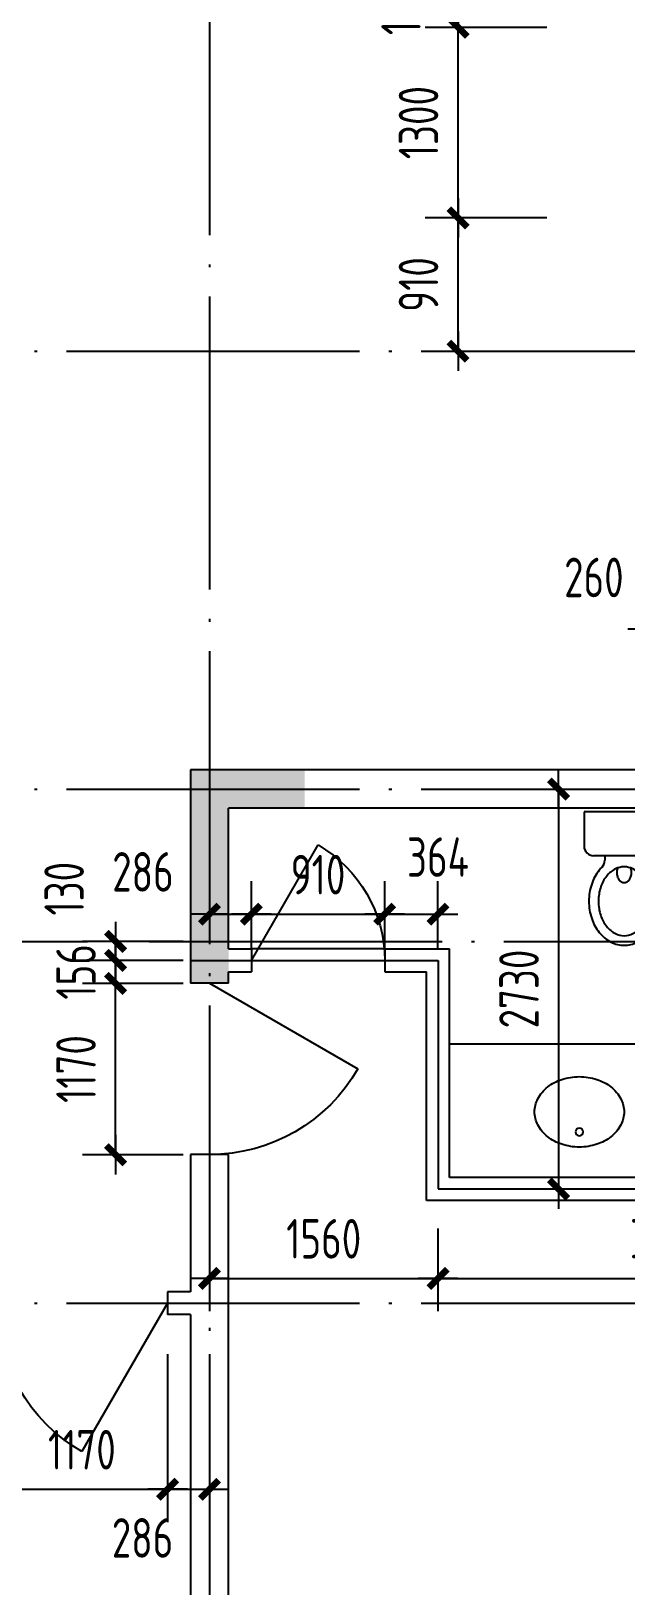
# Model space of a CAD drawing. Extents: x -726032 to 135930, y -151624 to 587044.
# Drawn here: x -587142 to -583081, y 553499 to 564114 of the extents above; entities that cross this region are included whole.
import ezdxf
from ezdxf.enums import TextEntityAlignment as Align

# ---------------------------------------------------------------- set-up
doc = ezdxf.new("R2010")
doc.units = 0
doc.header["$LTSCALE"] = 1000
doc.header["$MEASUREMENT"] = 0
doc.linetypes.add('DOTE', pattern=[2.42, 2, -0.2, 0.02, -0.2])
doc.layers.get('0').update_dxf_attribs({"linetype": 'CONTINUOUS'})
doc.layers.get('DEFPOINTS').update_dxf_attribs({"color": 1, "linetype": 'CONTINUOUS'})
for name, color, linetype in [('COLUMN', 170, 'CONTINUOUS'), ('DOTE', 8, 'DOTE'), ('GROUND', 45, 'CONTINUOUS'), ('LVTRY', 6, 'CONTINUOUS'), ('PUB_DIM', 245, 'CONTINUOUS'), ('WALL', 255, 'CONTINUOUS'), ('WINDOW', 155, 'CONTINUOUS'), ('WINDOW_TEXT', 7, 'CONTINUOUS')]:
    doc.layers.add(name, color=color, linetype=linetype)
doc.styles.add('DIM_FONT', font='isocp.shx', dxfattribs={"width": 0.8})
doc.styles.add('SIMPLEX', font='SIMPLEX.SHX')
doc.dimstyles.new('DIMA', dxfattribs={"dimtxt": 300, "dimasz": 1, "dimexe": 250, "dimexo": 300, "dimgap": 150, "dimtad": 1, "dimdec": 0, "dimzin": 0, "dimdsep": 46, "dimtxsty": 'DIM_FONT', "dimcen": 0.09, "dimse1": 1, "dimclrt": 142, "dimadec": 0, "dimazin": 0, "dimtfac": 1, "dimtdec": 0, "dimtix": 1, "dimtmove": 2, "dimatfit": 3, "dimfxl": 1, "dimtolj": 1, "dimtzin": 0, "dimarcsym": 0})
doc.dimstyles.new('DIMB', dxfattribs={"dimtxt": 300, "dimasz": 1, "dimexe": 250, "dimexo": 300, "dimgap": 150, "dimtad": 1, "dimdec": 0, "dimzin": 0, "dimdsep": 46, "dimtxsty": 'DIM_FONT', "dimcen": 0.09, "dimse2": 1, "dimclrt": 142, "dimadec": 0, "dimazin": 0, "dimtfac": 1, "dimtdec": 0, "dimtix": 1, "dimtmove": 2, "dimatfit": 3, "dimfxl": 1, "dimtolj": 1, "dimtzin": 0, "dimarcsym": 0})
doc.dimstyles.new('DIMN', dxfattribs={"dimtxt": 300, "dimasz": 1, "dimexe": 250, "dimexo": 300, "dimgap": 150, "dimtad": 1, "dimdec": 0, "dimzin": 0, "dimdsep": 46, "dimtxsty": 'DIM_FONT', "dimcen": 0.09, "dimclrt": 142, "dimadec": 0, "dimazin": 0, "dimtfac": 1, "dimtdec": 0, "dimtix": 1, "dimtmove": 2, "dimatfit": 3, "dimfxl": 1, "dimtolj": 1, "dimtzin": 0, "dimarcsym": 0})

# ---------------------------------------------------------------- blocks, each defined once
blk = doc.blocks.new('_DIMX')
blk.add_line((-150, 0), (150, 0))
at = {"const_width": 50}
blk.add_lwpolyline([(-70, -70), (70, 70)], dxfattribs=at)
blk = doc.blocks.new('*D768')
at = {"layer": 'DEFPOINTS', "color": 0, "transparency": 16777216}
for p in [(-582934, 561221), (-582674, 561221), (-582674, 560033)]:
    blk.add_point(p, dxfattribs=at)
at = {"layer": 'PUB_DIM', "color": 0, "lineweight": -2, "transparency": 16777216}
for p, q in [((-582934, 560951), (-582934, 559808)), ((-582935, 560033), (-582936, 560033)), ((-582934, 560033), (-582674, 560033)), ((-582673, 560033), (-582672, 560033))]:
    blk.add_line(p, q, dxfattribs=at)
at = {"layer": 'PUB_DIM', "color": 0, "lineweight": -2, "transparency": 16777216, "xscale": 0.9, "yscale": 0.9, "zscale": 0.9}
blk.add_blockref('_DIMX', (-582934, 560033), dxfattribs=at)
at = {"layer": 'PUB_DIM', "color": 0, "lineweight": -2, "transparency": 16777216, "xscale": 0.9, "yscale": 0.9, "zscale": 0.9, "rotation": 180}
blk.add_blockref('_DIMX', (-582674, 560033), dxfattribs=at)
at = {"layer": 'PUB_DIM', "color": 142, "transparency": 16777216, "insert": (-583300, 560384), "char_height": 270, "attachment_point": 5, "style": 'DIM_FONT'}
blk.add_mtext('\\A1;260', dxfattribs=at)
blk = doc.blocks.new('*D794')
at = {"layer": 'DEFPOINTS', "color": 0, "transparency": 16777216}
for p in [(-585924, 556469), (-584364, 556209), (-584364, 555599)]:
    blk.add_point(p, dxfattribs=at)
at = {"layer": 'PUB_DIM', "color": 0, "lineweight": -2, "transparency": 16777216}
for p, q in [((-585924, 556199), (-585924, 555374)), ((-584364, 555939), (-584364, 555374)), ((-585923, 555599), (-584365, 555599))]:
    blk.add_line(p, q, dxfattribs=at)
at = {"layer": 'PUB_DIM', "color": 0, "lineweight": -2, "transparency": 16777216, "xscale": 0.9, "yscale": 0.9, "zscale": 0.9, "rotation": 180}
blk.add_blockref('_DIMX', (-585924, 555599), dxfattribs=at)
at = {"layer": 'PUB_DIM', "color": 0, "lineweight": -2, "transparency": 16777216, "xscale": 0.9, "yscale": 0.9, "zscale": 0.9}
blk.add_blockref('_DIMX', (-584364, 555599), dxfattribs=at)
at = {"layer": 'PUB_DIM', "color": 142, "transparency": 16777216, "insert": (-585144, 555869), "char_height": 270, "attachment_point": 5, "style": 'DIM_FONT'}
blk.add_mtext('\\A1;1560', dxfattribs=at)
blk = doc.blocks.new('_LV5')
for p, q in [((210.1, 0), (-210.1, 0)), ((-210.1, 0), (-210.1, -180)), ((210.1, -180), (210.1, 0)), ((160.1, -230), (-160.1, -230)), ((-101.4, -230), (-101.4, -254.3)), ((101.4, -230), (101.4, -254.1))]:
    blk.add_line(p, q)
blk.add_lwpolyline([(-135.1, -469.4, 0.080312), (-123, -544.2, 0.089014), (-91.8, -601.5, 0.104918), (-45.6, -639.3, 0.119812), (0.1, -650.4, 0.119812), (45.8, -639.3, 0.104918), (92, -601.5, 0.089014), (123.2, -544.2, 0.080312), (135.3, -469.4, 0.080312), (123.2, -394.6, 0.089014), (92, -337.3, 0.104918), (45.8, -299.5, 0.119812), (0.1, -288.4, 0.119812), (-45.6, -299.5, 0.104918), (-91.8, -337.3, 0.089014), (-123, -394.6, 0.080312)], format="xyb", close=True)
for points in [[(-38.7, -318.5, 0.073567), (-35.6, -339.5, 0.084454), (-27.4, -356, 0.10642), (-14.1, -367.8, 0.129709), (0, -371.5, 0.129709), (14.1, -367.8, 0.10642), (27.4, -356, 0.084454), (35.6, -339.5, 0.073567), (38.7, -318.5, 0.073567), (35.6, -297.5, 0.014016), (34.7, -294.6, 0.10642)], [(-34.7, -294.7, 0.013578), (-35.6, -297.5, 0.073567), (-38.7, -318.5, 0.073567)]]:
    blk.add_lwpolyline(points, format="xyb")
for centre, radius, start, end in [((-160.1, -180), 50, 180, 270), ((160.1, -180), 50, 270, 0), ((52.2, -452.8), 234.6, 141.28635, 161.63333), ((20.4, -427.3), 193.8, 134.81437, 141.28635), ((-151.4, -254.3), 50, 314.81437, 0), ((151.4, -254.1), 50, 180, 225.25549), ((-20.2, -427.3), 193.8, 38.71365, 45.25549), ((-52, -452.8), 234.6, 18.36667, 38.71365), ((102.3, -469.4), 287.4, 161.63333, 180), ((-102.1, -469.4), 287.4, 0, 18.36667), ((102.3, -469.4), 287.4, 180, 198.36667), ((-102.1, -469.4), 287.4, 341.63333, 0), ((52.2, -486), 234.6, 198.36667, 218.71365), ((-52, -486), 234.6, 321.28635, 341.63333), ((20.4, -511.6), 193.8, 218.71365, 242.67141), ((-20.2, -511.6), 193.8, 297.32859, 321.28635), ((0.1, -550.8), 149.6, 242.67141, 270), ((0.1, -550.8), 149.6, 270, 297.32859)]:
    blk.add_arc(centre, radius, start, end)
blk = doc.blocks.new('_LV4')
blk.add_lwpolyline([(0, -520, 0.078966), (92.3, -505.3, 0.088152), (166.2, -465.8, 0.105269), (218.1, -403.4, 0.121685), (235, -335, 0.121685), (218.1, -266.6, 0.105269), (166.2, -204.2, 0.088152), (92.3, -164.7, 0.078966), (0, -150, 0.078966), (-92.3, -164.7, 0.088152), (-166.2, -204.2, 0.105269), (-218.1, -266.6, 0.121685), (-235, -335, 0.121685), (-218.1, -403.4, 0.105269), (-166.2, -465.8, 0.088152), (-92.3, -505.3, 0.078966)], format="xyb", close=True)
blk.add_circle((0, -230), 20)
blk = doc.blocks.new('*D2001')
at = {"layer": 'DEFPOINTS', "color": 0, "transparency": 16777216}
for p in [(-584227, 564139), (-583350, 564139), (-583350, 562839)]:
    blk.add_point(p, dxfattribs=at)
at = {"layer": 'PUB_DIM', "color": 0, "lineweight": -2, "transparency": 16777216}
for p, q in [((-583620, 564139), (-584452, 564139)), ((-584227, 562840), (-584227, 564139))]:
    blk.add_line(p, q, dxfattribs=at)
at = {"layer": 'PUB_DIM', "color": 0, "lineweight": -2, "transparency": 16777216, "xscale": 0.9, "yscale": 0.9, "zscale": 0.9}
for p, rotation in [((-584227, 564139), 90), ((-584227, 562839), 270)]:
    blk.add_blockref('_DIMX', p, dxfattribs=dict(at, rotation=rotation))
at = {"layer": 'PUB_DIM', "color": 142, "transparency": 16777216, "insert": (-584497, 563489), "char_height": 270, "attachment_point": 5, "rotation": 90, "style": 'DIM_FONT'}
blk.add_mtext('\\A1;1300', dxfattribs=at)
blk = doc.blocks.new('*D2002')
at = {"layer": 'DEFPOINTS', "color": 0, "transparency": 16777216}
for p in [(-584227, 564269), (-583350, 564269), (-583350, 564139)]:
    blk.add_point(p, dxfattribs=at)
at = {"layer": 'PUB_DIM', "color": 0, "lineweight": -2, "transparency": 16777216}
for p, q in [((-583620, 564269), (-584452, 564269)), ((-584227, 564270), (-584227, 564271)), ((-584227, 564139), (-584227, 564269)), ((-584227, 564139), (-584227, 564138))]:
    blk.add_line(p, q, dxfattribs=at)
at = {"layer": 'PUB_DIM', "color": 0, "lineweight": -2, "transparency": 16777216, "xscale": 0.9, "yscale": 0.9, "zscale": 0.9}
for p, rotation in [((-584227, 564269), 270), ((-584227, 564139), 90)]:
    blk.add_blockref('_DIMX', p, dxfattribs=dict(at, rotation=rotation))
at = {"layer": 'PUB_DIM', "color": 142, "transparency": 16777216, "insert": (-584617, 564269), "char_height": 270, "attachment_point": 5, "rotation": 90, "style": 'DIM_FONT'}
blk.add_mtext('\\A1;130', dxfattribs=at)
blk = doc.blocks.new('*D2003')
at = {"layer": 'DEFPOINTS', "color": 0, "transparency": 16777216}
for p in [(-584227, 562839), (-583350, 562839), (-583350, 561929)]:
    blk.add_point(p, dxfattribs=at)
at = {"layer": 'PUB_DIM', "color": 0, "lineweight": -2, "transparency": 16777216}
for p, q in [((-583620, 562839), (-584452, 562839)), ((-584227, 561930), (-584227, 562839))]:
    blk.add_line(p, q, dxfattribs=at)
at = {"layer": 'PUB_DIM', "color": 0, "lineweight": -2, "transparency": 16777216, "xscale": 0.9, "yscale": 0.9, "zscale": 0.9}
for p, rotation in [((-584227, 562839), 90), ((-584227, 561929), 270)]:
    blk.add_blockref('_DIMX', p, dxfattribs=dict(at, rotation=rotation))
at = {"layer": 'PUB_DIM', "color": 142, "transparency": 16777216, "insert": (-584497, 562384), "char_height": 270, "attachment_point": 5, "rotation": 90, "style": 'DIM_FONT'}
blk.add_mtext('\\A1;910', dxfattribs=at)
blk = doc.blocks.new('*D2004')
at = {"layer": 'DEFPOINTS', "color": 0, "transparency": 16777216}
for p in [(-582674, 558939), (-583541, 556209), (-582674, 556209)]:
    blk.add_point(p, dxfattribs=at)
at = {"layer": 'PUB_DIM', "color": 0, "lineweight": -2, "transparency": 16777216}
for p, q in [((-583541, 558939), (-583541, 556210)), ((-582944, 556209), (-583766, 556209))]:
    blk.add_line(p, q, dxfattribs=at)
at = {"layer": 'PUB_DIM', "color": 0, "lineweight": -2, "transparency": 16777216, "xscale": 0.9, "yscale": 0.9, "zscale": 0.9}
for p, rotation in [((-583541, 558939), 90), ((-583541, 556209), 270)]:
    blk.add_blockref('_DIMX', p, dxfattribs=dict(at, rotation=rotation))
at = {"layer": 'PUB_DIM', "color": 142, "transparency": 16777216, "insert": (-583811, 557574), "char_height": 270, "attachment_point": 5, "rotation": 90, "style": 'DIM_FONT'}
blk.add_mtext('\\A1;2730', dxfattribs=at)
blk = doc.blocks.new('_DBLK')
blk.add_line((-0.5, 0), (0, -0.866))
blk.add_arc((-0.5, 0), 1, 300, 0)
at = {"layer": 'WINDOW_TEXT', "style": 'SIMPLEX', "flags": 9}
blk.add_attdef('A', text='', height=1, dxfattribs=at).set_placement((0, 1.5), align=Align.MIDDLE)
blk = doc.blocks.new('*D2005')
at = {"layer": 'DEFPOINTS', "color": 0, "transparency": 16777216}
for p in [(-584728, 558085), (-585638, 557574), (-584728, 557574)]:
    blk.add_point(p, dxfattribs=at)
at = {"layer": 'PUB_DIM', "color": 0, "lineweight": -2, "transparency": 16777216}
for p, q in [((-584728, 557844), (-584728, 558310)), ((-585637, 558085), (-584729, 558085))]:
    blk.add_line(p, q, dxfattribs=at)
at = {"layer": 'PUB_DIM', "color": 0, "lineweight": -2, "transparency": 16777216, "xscale": 0.9, "yscale": 0.9, "zscale": 0.9, "rotation": 180}
blk.add_blockref('_DIMX', (-585638, 558085), dxfattribs=at)
at = {"layer": 'PUB_DIM', "color": 0, "lineweight": -2, "transparency": 16777216, "xscale": 0.9, "yscale": 0.9, "zscale": 0.9}
blk.add_blockref('_DIMX', (-584728, 558085), dxfattribs=at)
at = {"layer": 'PUB_DIM', "color": 142, "transparency": 16777216, "insert": (-585183, 558355), "char_height": 270, "attachment_point": 5, "style": 'DIM_FONT'}
blk.add_mtext('\\A1;910', dxfattribs=at)
blk = doc.blocks.new('*D2006')
at = {"layer": 'DEFPOINTS', "color": 0, "transparency": 16777216}
for p in [(-584364, 558085), (-584728, 557574), (-584364, 557574)]:
    blk.add_point(p, dxfattribs=at)
at = {"layer": 'PUB_DIM', "color": 0, "lineweight": -2, "transparency": 16777216}
for p, q in [((-584364, 557844), (-584364, 558310)), ((-584727, 558085), (-584365, 558085))]:
    blk.add_line(p, q, dxfattribs=at)
at = {"layer": 'PUB_DIM', "color": 0, "lineweight": -2, "transparency": 16777216, "xscale": 0.9, "yscale": 0.9, "zscale": 0.9, "rotation": 180}
blk.add_blockref('_DIMX', (-584728, 558085), dxfattribs=at)
at = {"layer": 'PUB_DIM', "color": 0, "lineweight": -2, "transparency": 16777216, "xscale": 0.9, "yscale": 0.9, "zscale": 0.9}
blk.add_blockref('_DIMX', (-584364, 558085), dxfattribs=at)
at = {"layer": 'PUB_DIM', "color": 142, "transparency": 16777216, "insert": (-584364, 558475), "char_height": 270, "attachment_point": 5, "style": 'DIM_FONT'}
blk.add_mtext('\\A1;364', dxfattribs=at)
blk = doc.blocks.new('*D2007')
at = {"layer": 'DEFPOINTS', "color": 0, "transparency": 16777216}
for p in [(-585638, 558085), (-585924, 557574), (-585638, 557574)]:
    blk.add_point(p, dxfattribs=at)
at = {"layer": 'PUB_DIM', "color": 0, "lineweight": -2, "transparency": 16777216}
for p, q in [((-585638, 557844), (-585638, 558310)), ((-585923, 558085), (-585639, 558085))]:
    blk.add_line(p, q, dxfattribs=at)
at = {"layer": 'PUB_DIM', "color": 0, "lineweight": -2, "transparency": 16777216, "xscale": 0.9, "yscale": 0.9, "zscale": 0.9, "rotation": 180}
blk.add_blockref('_DIMX', (-585924, 558085), dxfattribs=at)
at = {"layer": 'PUB_DIM', "color": 0, "lineweight": -2, "transparency": 16777216, "xscale": 0.9, "yscale": 0.9, "zscale": 0.9}
blk.add_blockref('_DIMX', (-585638, 558085), dxfattribs=at)
at = {"layer": 'PUB_DIM', "color": 142, "transparency": 16777216, "insert": (-586378, 558374), "char_height": 270, "attachment_point": 5, "style": 'DIM_FONT'}
blk.add_mtext('\\A1;286', dxfattribs=at)
blk = doc.blocks.new('*D3645')
at = {"layer": 'DEFPOINTS', "color": 0, "transparency": 16777216}
for p in [(-584364, 556209), (-581244, 556209), (-581244, 555599)]:
    blk.add_point(p, dxfattribs=at)
at = {"layer": 'PUB_DIM', "color": 0, "lineweight": -2, "transparency": 16777216}
for p, q in [((-584364, 555939), (-584364, 555374)), ((-584363, 555599), (-581245, 555599))]:
    blk.add_line(p, q, dxfattribs=at)
at = {"layer": 'PUB_DIM', "color": 0, "lineweight": -2, "transparency": 16777216, "xscale": 0.9, "yscale": 0.9, "zscale": 0.9, "rotation": 180}
blk.add_blockref('_DIMX', (-584364, 555599), dxfattribs=at)
at = {"layer": 'PUB_DIM', "color": 0, "lineweight": -2, "transparency": 16777216, "xscale": 0.9, "yscale": 0.9, "zscale": 0.9}
blk.add_blockref('_DIMX', (-581244, 555599), dxfattribs=at)
at = {"layer": 'PUB_DIM', "color": 142, "transparency": 16777216, "insert": (-582804, 555869), "char_height": 270, "attachment_point": 5, "style": 'DIM_FONT'}
blk.add_mtext('\\A1;3120', dxfattribs=at)
blk = doc.blocks.new('*D2019')
at = {"layer": 'DEFPOINTS', "color": 0, "transparency": 16777216}
for p in [(-587380, 555351), (-586210, 555351), (-586210, 554159)]:
    blk.add_point(p, dxfattribs=at)
at = {"layer": 'PUB_DIM', "color": 0, "lineweight": -2, "transparency": 16777216}
for p, q in [((-586210, 555081), (-586210, 553934)), ((-587379, 554159), (-586211, 554159))]:
    blk.add_line(p, q, dxfattribs=at)
at = {"layer": 'PUB_DIM', "color": 0, "lineweight": -2, "transparency": 16777216, "xscale": 0.9, "yscale": 0.9, "zscale": 0.9, "rotation": 180}
blk.add_blockref('_DIMX', (-587380, 554159), dxfattribs=at)
at = {"layer": 'PUB_DIM', "color": 0, "lineweight": -2, "transparency": 16777216, "xscale": 0.9, "yscale": 0.9, "zscale": 0.9}
blk.add_blockref('_DIMX', (-586210, 554159), dxfattribs=at)
at = {"layer": 'PUB_DIM', "color": 142, "transparency": 16777216, "insert": (-586795, 554429), "char_height": 270, "attachment_point": 5, "style": 'DIM_FONT'}
blk.add_mtext('\\A1;1170', dxfattribs=at)
blk = doc.blocks.new('*D2020')
at = {"layer": 'DEFPOINTS', "color": 0, "transparency": 16777216}
for p in [(-586210, 555351), (-585924, 555351), (-585924, 554159)]:
    blk.add_point(p, dxfattribs=at)
at = {"layer": 'PUB_DIM', "color": 0, "lineweight": -2, "transparency": 16777216}
for p, q in [((-585924, 555081), (-585924, 553934)), ((-586209, 554159), (-585925, 554159))]:
    blk.add_line(p, q, dxfattribs=at)
at = {"layer": 'PUB_DIM', "color": 0, "lineweight": -2, "transparency": 16777216, "xscale": 0.9, "yscale": 0.9, "zscale": 0.9, "rotation": 180}
blk.add_blockref('_DIMX', (-586210, 554159), dxfattribs=at)
at = {"layer": 'PUB_DIM', "color": 0, "lineweight": -2, "transparency": 16777216, "xscale": 0.9, "yscale": 0.9, "zscale": 0.9}
blk.add_blockref('_DIMX', (-585924, 554159), dxfattribs=at)
at = {"layer": 'PUB_DIM', "color": 142, "transparency": 16777216, "insert": (-586381, 553827), "char_height": 270, "attachment_point": 5, "style": 'DIM_FONT'}
blk.add_mtext('\\A1;286', dxfattribs=at)
blk = doc.blocks.new('*D798')
at = {"layer": 'DEFPOINTS', "color": 0, "transparency": 16777216}
for p in [(-586565, 557899), (-585834, 557899), (-585834, 557769)]:
    blk.add_point(p, dxfattribs=at)
at = {"layer": 'PUB_DIM', "color": 0, "lineweight": -2, "transparency": 16777216}
for p, q in [((-586104, 557899), (-586790, 557899)), ((-586565, 557900), (-586565, 557901)), ((-586565, 557769), (-586565, 557899)), ((-586104, 557769), (-586790, 557769)), ((-586565, 557769), (-586565, 557768))]:
    blk.add_line(p, q, dxfattribs=at)
at = {"layer": 'PUB_DIM', "color": 0, "lineweight": -2, "transparency": 16777216, "xscale": 0.9, "yscale": 0.9, "zscale": 0.9}
for p, rotation in [((-586565, 557899), 270), ((-586565, 557769), 90)]:
    blk.add_blockref('_DIMX', p, dxfattribs=dict(at, rotation=rotation))
at = {"layer": 'PUB_DIM', "color": 142, "transparency": 16777216, "insert": (-586916, 558259), "char_height": 270, "attachment_point": 5, "rotation": 90, "style": 'DIM_FONT'}
blk.add_mtext('\\A1;130', dxfattribs=at)
blk = doc.blocks.new('*D2021')
at = {"layer": 'DEFPOINTS', "color": 0, "transparency": 16777216}
for p in [(-586565, 557769), (-585834, 557769), (-585834, 557613)]:
    blk.add_point(p, dxfattribs=at)
at = {"layer": 'PUB_DIM', "color": 0, "lineweight": -2, "transparency": 16777216}
for p, q in [((-586104, 557769), (-586790, 557769)), ((-586565, 557770), (-586565, 557771)), ((-586565, 557613), (-586565, 557769)), ((-586565, 557613), (-586565, 557612))]:
    blk.add_line(p, q, dxfattribs=at)
at = {"layer": 'PUB_DIM', "color": 0, "lineweight": -2, "transparency": 16777216, "xscale": 0.9, "yscale": 0.9, "zscale": 0.9}
for p, rotation in [((-586565, 557769), 270), ((-586565, 557613), 90)]:
    blk.add_blockref('_DIMX', p, dxfattribs=dict(at, rotation=rotation))
at = {"layer": 'PUB_DIM', "color": 142, "transparency": 16777216, "insert": (-586835, 557691), "char_height": 270, "attachment_point": 5, "rotation": 90, "style": 'DIM_FONT'}
blk.add_mtext('\\A1;156', dxfattribs=at)
blk = doc.blocks.new('*D799')
at = {"layer": 'DEFPOINTS', "color": 0, "transparency": 16777216}
for p in [(-586565, 557613), (-585834, 557613), (-585834, 556443)]:
    blk.add_point(p, dxfattribs=at)
at = {"layer": 'PUB_DIM', "color": 0, "lineweight": -2, "transparency": 16777216}
for p, q in [((-586104, 557613), (-586790, 557613)), ((-586565, 556444), (-586565, 557613)), ((-586104, 556443), (-586790, 556443))]:
    blk.add_line(p, q, dxfattribs=at)
at = {"layer": 'PUB_DIM', "color": 0, "lineweight": -2, "transparency": 16777216, "xscale": 0.9, "yscale": 0.9, "zscale": 0.9}
for p, rotation in [((-586565, 557613), 90), ((-586565, 556443), 270)]:
    blk.add_blockref('_DIMX', p, dxfattribs=dict(at, rotation=rotation))
at = {"layer": 'PUB_DIM', "color": 142, "transparency": 16777216, "insert": (-586835, 557028), "char_height": 270, "attachment_point": 5, "rotation": 90, "style": 'DIM_FONT'}
blk.add_mtext('\\A1;1170', dxfattribs=at)

msp = doc.modelspace()

# ---------------------------------------------------------------- linework, layer by layer
at = {"layer": 'COLUMN'}
for points in [[(-586053.9, 559069.5), (-585273.9, 559069.5), (-585793.9, 558809.5), (-585273.9, 558809.5)], [(-586053.9, 557613.5), (-586053.9, 559069.5), (-585793.9, 557613.5), (-585793.9, 558809.5)]]:
    msp.add_solid(points, dxfattribs=at)
at = {"layer": 'DOTE'}
for p, q in [((-585923.9, 574401.4), (-585923.9, 546557.4)), ((-615939.2, 561929.5), (-546307.4, 561929.5)), ((-615939.2, 558939.5), (-546307.4, 558939.5)), ((-615375.6, 557899.5), (-546307.4, 557899.5)), ((-586053.9, 557769.5), (-584363.9, 557769.5)), ((-584363.9, 557769.5), (-584363.9, 556209.5)), ((-584363.9, 556209.5), (-578123.9, 556209.5)), ((-615939.2, 555429.5), (-546307.4, 555429.5))]:
    msp.add_line(p, q, dxfattribs=at)
at = {"layer": 'GROUND'}
msp.add_line((-584727.9, 557847.5), (-585637.9, 557847.5), dxfattribs=at)
at = {"layer": 'LVTRY'}
msp.add_line((-582331.5, 557197.5), (-584285.9, 557197.5), dxfattribs=at)
at = {"layer": 'WALL'}
for p, q in [((-582803.9, 559069.5), (-586053.9, 559069.5)), ((-586053.9, 559069.5), (-586053.9, 557613.5)), ((-585793.9, 557847.5), (-585793.9, 558809.5)), ((-581373.9, 558809.5), (-585793.9, 558809.5)), ((-585793.9, 557847.5), (-585637.9, 557847.5)), ((-585637.9, 557847.5), (-585637.9, 557691.5)), ((-584727.9, 557847.5), (-584285.9, 557847.5)), ((-584727.9, 557847.5), (-584727.9, 557691.5)), ((-584285.9, 556287.5), (-584285.9, 557847.5)), ((-585793.9, 557613.5), (-585793.9, 557691.5)), ((-585793.9, 557691.5), (-585637.9, 557691.5)), ((-584727.9, 557691.5), (-584441.9, 557691.5)), ((-584441.9, 556131.5), (-584441.9, 557691.5)), ((-585793.9, 557613.5), (-586053.9, 557613.5)), ((-586053.9, 556443.5), (-586053.9, 555507.5)), ((-585793.9, 556443.5), (-586053.9, 556443.5)), ((-585793.9, 550255.5), (-585793.9, 556443.5)), ((-581373.9, 556287.5), (-584285.9, 556287.5)), ((-581373.9, 556131.5), (-584441.9, 556131.5)), ((-586209.9, 555507.5), (-586209.9, 555351.5)), ((-586053.9, 555507.5), (-586209.9, 555507.5)), ((-586053.9, 555351.5), (-586209.9, 555351.5)), ((-586053.9, 555351.5), (-586053.9, 550255.5))]:
    msp.add_line(p, q, dxfattribs=at)

# ---------------------------------------------------------------- block references
at = {"layer": 'LVTRY', "xscale": 1.299999999999272, "yscale": 1.299999999999272, "zscale": 1.299999999999272}
msp.add_blockref('_LV5', (-583093.3, 558783.5), dxfattribs=at)
at = {"layer": 'LVTRY', "xscale": -1.299999999999272, "yscale": 1.30000000000291, "zscale": 1.3, "rotation": 180}
msp.add_blockref('_LV4', (-583399.3, 556300.1), dxfattribs=at)
at = {"layer": 'WINDOW', "xscale": 910, "yscale": -910, "zscale": 910}
msp.add_blockref('_DBLK', (-585182.9, 557769.5), dxfattribs=at)
at = {"layer": 'WINDOW', "xscale": 1170, "yscale": -1170, "zscale": 1170}
for p, rotation in [((-585923.9, 557028.5), 270), ((-586794.9, 555429.5), 180)]:
    msp.add_blockref('_DBLK', p, dxfattribs=dict(at, rotation=rotation))

# ---------------------------------------------------------------- dimensions: what is measured, and where the dimension line sits
at = {"layer": 'PUB_DIM'}
for base, p1, p2, angle, dimstyle, picture, middle in [((-584226.6, 564269.5), (-583350, 564139.5), (-583350, 564269.5), 90, 'DIMA', '*D2002', (-584616.7, 564269.5)), ((-584363.8, 558084.7), (-584727.8, 557573.8), (-584363.8, 557573.8), 0, 'DIMA', '*D2006', (-584363.9, 558474.7)), ((-586564.7, 557899.5), (-585834.5, 557769.5), (-585834.5, 557899.5), 90, 'DIMN', '*D798', (-586915.7, 558259.5)), ((-585637.8, 558084.7), (-585923.8, 557573.8), (-585637.8, 557573.8), 0, 'DIMA', '*D2007', (-586377.9, 558373.7)), ((-585923.9, 554158.6), (-586209.9, 555351.5), (-585923.9, 555351.5), 0, 'DIMA', '*D2020', (-586381.4, 553826.6))]:
    dim = msp.add_linear_dim(base=base, p1=p1, p2=p2, angle=angle, dimstyle=dimstyle, override={"dimscale": 0.9, "dimblk1": '_DIMX', "dimblk2": '_DIMX', "dimsah": 1}, dxfattribs=at)
    dim.commit()
    dim.dimension.update_dxf_attribs({"geometry": picture, "text_midpoint": middle, "dimtype": 161})
for p1, p2, distance, dimstyle, picture, middle in [((-583350, 562839.5), (-583350, 564139.5), 876.7, 'DIMA', '*D2001', (-584496.6, 563489.5)), ((-583350, 561929.5), (-583350, 562839.5), 876.7, 'DIMA', '*D2003', (-584496.6, 562384.5)), ((-585637.8, 557573.8), (-584727.8, 557573.8), 510.9, 'DIMA', '*D2005', (-585182.8, 558354.7)), ((-585834.5, 557613.5), (-585834.5, 557769.5), 730.2, 'DIMA', '*D2021', (-586834.7, 557691.5)), ((-585834.5, 556443.5), (-585834.5, 557613.5), 730.2, 'DIMN', '*D799', (-586834.7, 557028.5)), ((-587379.9, 555351.5), (-586209.9, 555351.5), -1192.9, 'DIMA', '*D2019', (-586794.9, 554428.6))]:
    dim = msp.add_aligned_dim(p1=p1, p2=p2, distance=distance, dimstyle=dimstyle, override={"dimscale": 0.9, "dimblk1": '_DIMX', "dimblk2": '_DIMX', "dimsah": 1}, dxfattribs=at)
    dim.commit()
    dim.dimension.update_dxf_attribs({"geometry": picture, "text_midpoint": middle})
dim = msp.add_linear_dim(base=(-582673.9, 560033), p1=(-582933.9, 561220.7), p2=(-582673.9, 561220.7), dimstyle='DIMB', override={"dimscale": 0.9, "dimblk1": '_DIMX', "dimblk2": '_DIMX', "dimsah": 1}, dxfattribs=at)
dim.commit()
dim.dimension.update_dxf_attribs({"geometry": '*D768', "text_midpoint": (-583300, 560384.1), "dimtype": 160})
dim = msp.add_linear_dim(base=(-583540.9, 556209.5), p1=(-582673.9, 558939.5), p2=(-582673.9, 556209.5), angle=90, dimstyle='DIMA', override={"dimscale": 0.9, "dimblk1": '_DIMX', "dimblk2": '_DIMX', "dimsah": 1}, dxfattribs=at)
dim.commit()
dim.dimension.update_dxf_attribs({"geometry": '*D2004', "text_midpoint": (-583810.9, 557574.5)})
for base, p1, p2, dimstyle, picture, middle in [((-584363.9, 555598.8), (-585923.9, 556469.5), (-584363.9, 556209.5), 'DIMN', '*D794', (-585143.9, 555868.8)), ((-581243.9, 555598.8), (-584363.9, 556209.5), (-581243.9, 556209.5), 'DIMB', '*D3645', (-582803.9, 555868.8))]:
    dim = msp.add_linear_dim(base=base, p1=p1, p2=p2, dimstyle=dimstyle, override={"dimscale": 0.9, "dimblk1": '_DIMX', "dimblk2": '_DIMX', "dimsah": 1}, dxfattribs=at)
    dim.commit()
    dim.dimension.update_dxf_attribs({"geometry": picture, "text_midpoint": middle})

doc.saveas('drawing.dxf')
